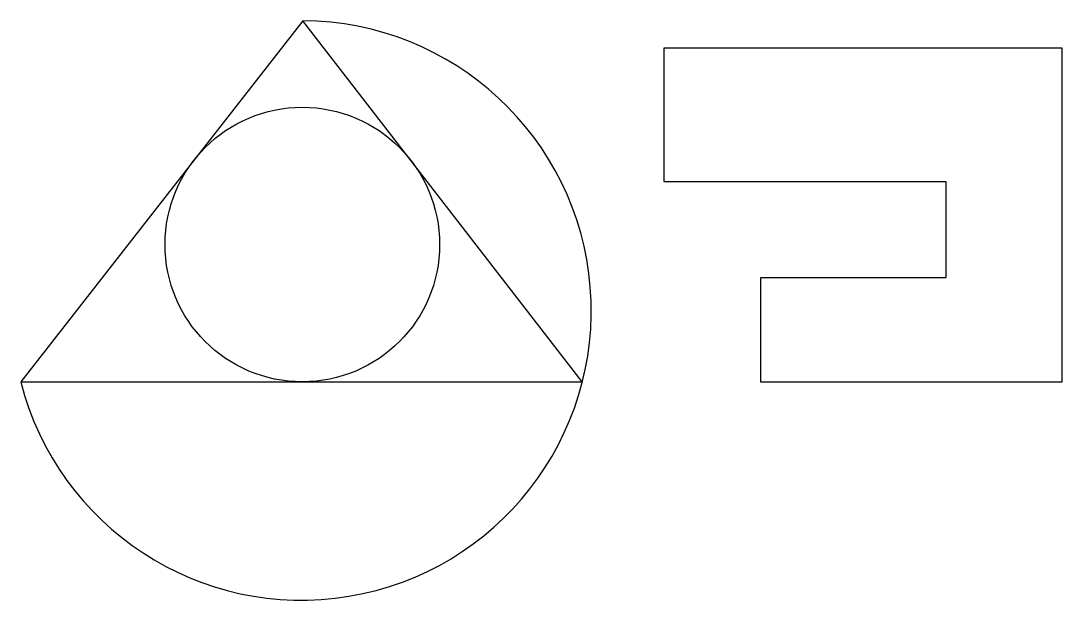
# Model space of a CAD drawing. Header units: millimetres. Extents: x 63 to 271, y 18 to 134.
import ezdxf

# ---------------------------------------------------------------- set-up
doc = ezdxf.new("R2010")
doc.units = ezdxf.units.MM

msp = doc.modelspace()

# ---------------------------------------------------------------- linework, layer by layer
for p, q in [((119.75, 134.01), (63.45, 61.95)), ((175.55, 61.95), (119.75, 134.01)), ((63.45, 61.95), (175.55, 61.95))]:
    msp.add_line(p, q)
msp.add_lwpolyline([(211.1, 61.95), (271.34, 61.95), (271.34, 128.59), (191.84, 128.59), (191.84, 101.93), (248.14, 101.93), (248.14, 82.68), (211.1, 82.68), (211.1, 61.95)])
msp.add_circle((119.65, 89.36), 27.41)
msp.add_arc((119.5, 76.19), 57.83, 194.2559, 89.7554)

doc.saveas('drawing.dxf')
